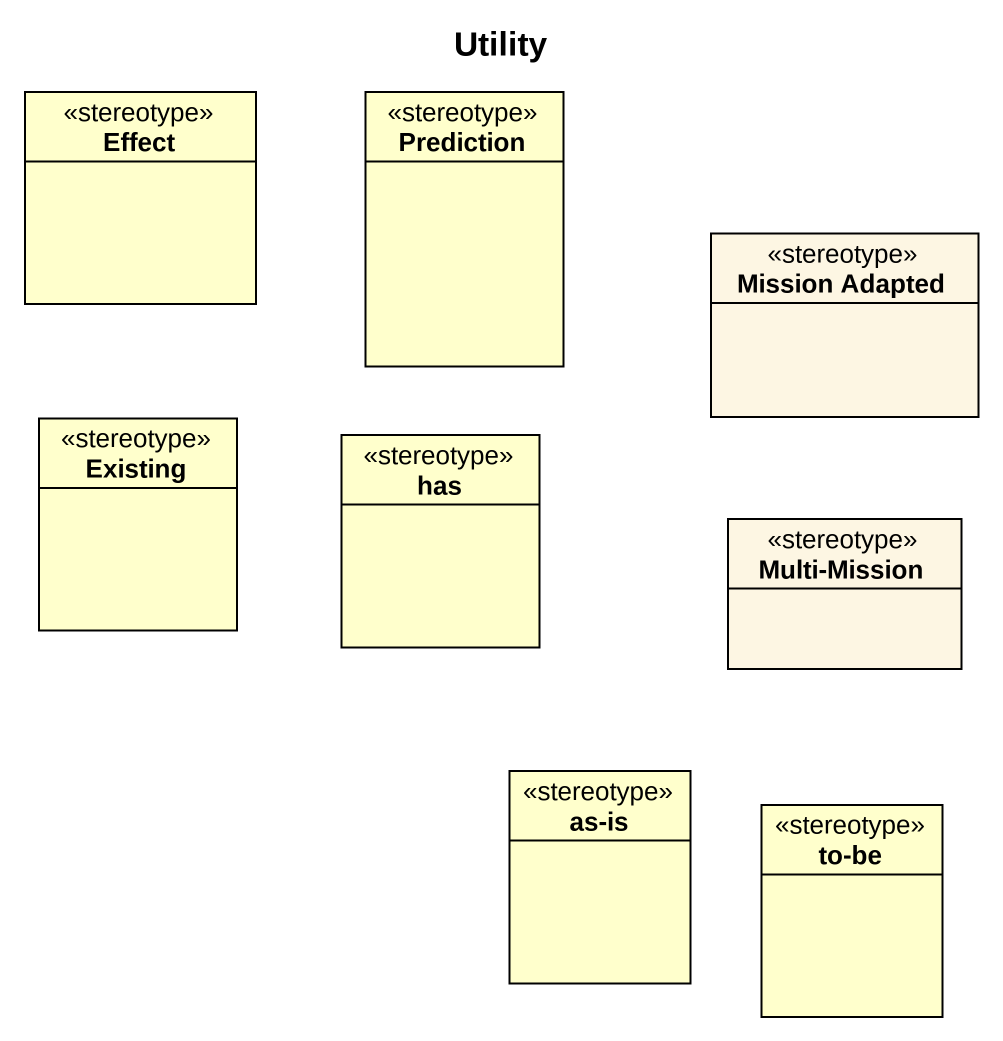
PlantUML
@startuml
title Utility
hide circle
hide empty members
class Effect <<stereotype>> #FFFFCC
class Prediction <<stereotype>> #FFFFCC
class "Mission Adapted" as Mission_Adapted <<stereotype>>
class Existing <<stereotype>> #FFFFCC
class has <<stereotype>> #FFFFCC
class "Multi-Mission" as Multi_Mission <<stereotype>>
class "as-is" as as_is <<stereotype>> #FFFFCC
class "to-be" as to_be <<stereotype>> #FFFFCC
@enduml
